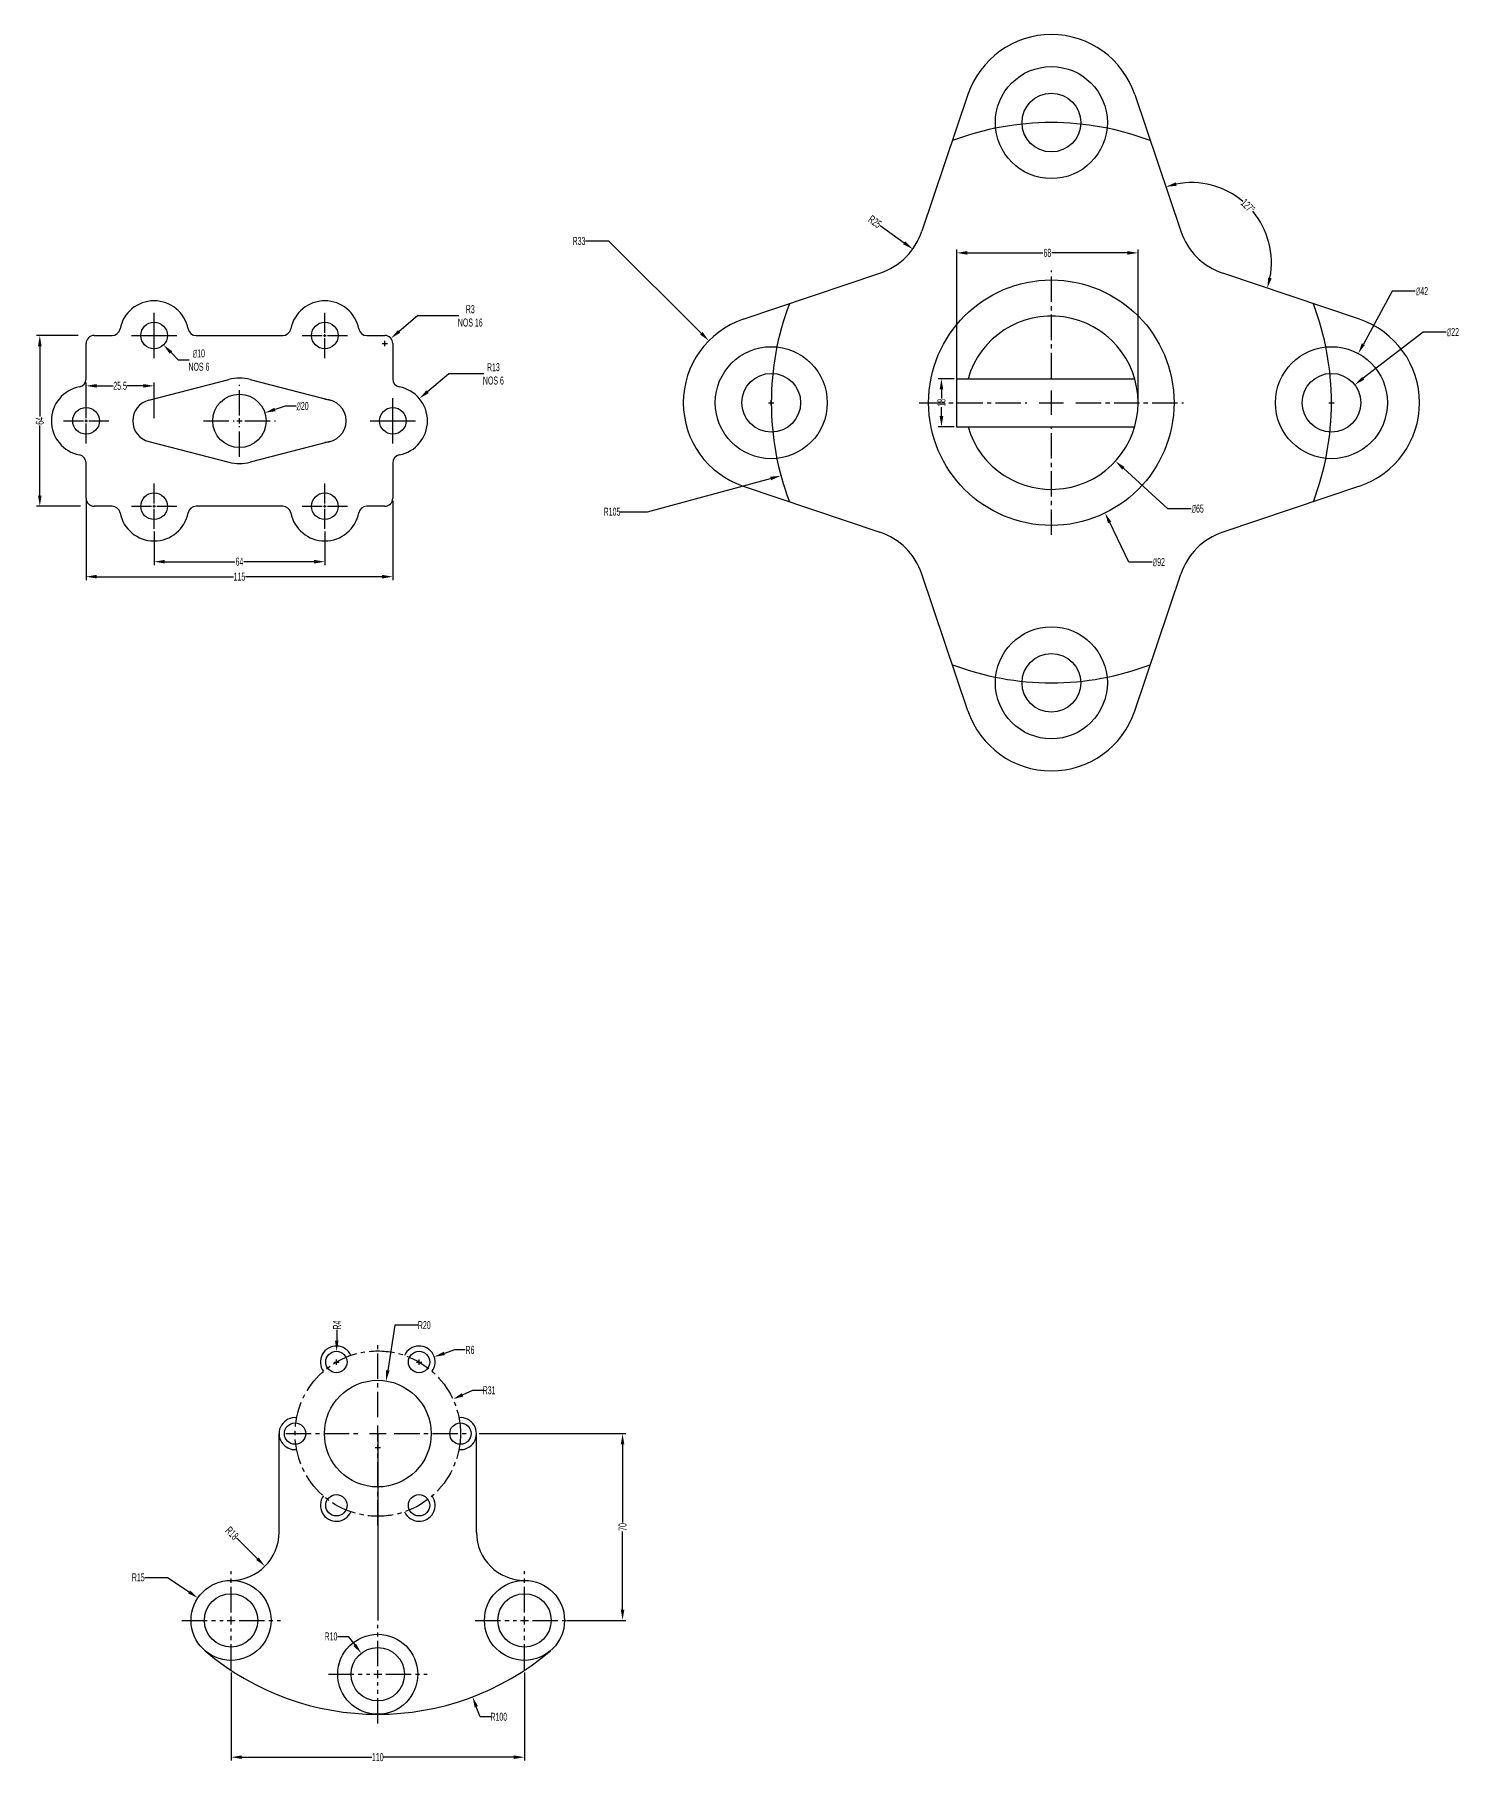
# Model space of a CAD drawing. Header units: millimetres. Extents: x 1568 to 31342, y 459 to 4403.
# Drawn here: x 5634 to 6170, y 1246 to 1893 of the extents above; entities that cross this region are included whole.
import ezdxf

# ---------------------------------------------------------------- set-up
doc = ezdxf.new("R2010")
doc.units = ezdxf.units.MM
doc.header["$LTSCALE"] = 0.5
doc.linetypes.add('CENTER2', pattern=[28.575, 19.05, -3.175, 3.175, -3.175])
doc.layers.add('centre line', color=3, linetype='CENTER2')
doc.layers.add('drawing', color=7, linetype='Continuous')
doc.styles.get("Standard").update_dxf_attribs({"font": 'arial.ttf', "width": 0.5})
doc.dimstyles.new('DARSHU2', dxfattribs={"dimtxt": 3, "dimasz": 4, "dimexe": 1.25, "dimexo": 1, "dimtad": 0, "dimtoh": 1, "dimdec": 1, "dimdsep": 46, "dimtxsty": 'Standard', "dimcen": 1, "dimclrd": 6, "dimclre": 6, "dimclrt": 6, "dimadec": 0, "dimazin": 0, "dimtfac": 1, "dimtdec": 1, "dimtofl": 0, "dimtmove": 0, "dimatfit": 3, "dimfxl": 1, "dimtfillclr": 256, "dimlwd": 25, "dimlwe": 25, "dimarcsym": 0})

# ---------------------------------------------------------------- blocks, each defined once
blk = doc.blocks.new('*U94')
at = {"layer": 'centre line', "color": 0, "linetype": 'CENTER2', "transparency": 16777216}
for p, q in [((0, 1), (0, 8.5)), ((-8.5, 0), (-1, 0)), ((1, 0), (8.5, 0)), ((0, -8.5), (0, -1))]:
    blk.add_line(p, q, dxfattribs=at)
at = {"layer": 'centre line', "color": 0, "linetype": 'Continuous', "transparency": 16777216}
for p, q in [((-0.5, 0), (0.5, 0)), ((0, -0.5), (0, 0.5))]:
    blk.add_line(p, q, dxfattribs=at)
blk = doc.blocks.new('*U95')
at = {"layer": 'centre line', "color": 0, "linetype": 'CENTER2', "transparency": 16777216}
for p, q in [((0, 1), (0, 8.5)), ((-8.5, 0), (-1, 0)), ((1, 0), (8.5, 0)), ((0, -8.5), (0, -1))]:
    blk.add_line(p, q, dxfattribs=at)
at = {"layer": 'centre line', "color": 0, "linetype": 'Continuous', "transparency": 16777216}
for p, q in [((-0.5, 0), (0.5, 0)), ((0, -0.5), (0, 0.5))]:
    blk.add_line(p, q, dxfattribs=at)
blk = doc.blocks.new('*U96')
at = {"layer": 'centre line', "color": 0, "linetype": 'CENTER2', "transparency": 16777216}
for p, q in [((0, 1), (0, 8.5)), ((-8.5, 0), (-1, 0)), ((1, 0), (8.5, 0)), ((0, -8.5), (0, -1))]:
    blk.add_line(p, q, dxfattribs=at)
at = {"layer": 'centre line', "color": 0, "linetype": 'Continuous', "transparency": 16777216}
for p, q in [((-0.5, 0), (0.5, 0)), ((0, -0.5), (0, 0.5))]:
    blk.add_line(p, q, dxfattribs=at)
blk = doc.blocks.new('*U97')
at = {"layer": 'centre line', "color": 0, "linetype": 'CENTER2', "transparency": 16777216}
for p, q in [((0, 2), (0, 13.5)), ((-13.5, 0), (-2, 0)), ((2, 0), (13.5, 0)), ((0, -13.5), (0, -2))]:
    blk.add_line(p, q, dxfattribs=at)
at = {"layer": 'centre line', "color": 0, "linetype": 'Continuous', "transparency": 16777216}
for p, q in [((-1, 0), (1, 0)), ((0, -1), (0, 1))]:
    blk.add_line(p, q, dxfattribs=at)
blk = doc.blocks.new('*U98')
at = {"layer": 'centre line', "color": 0, "linetype": 'CENTER2', "transparency": 16777216}
for p, q in [((0, 1), (0, 8.5)), ((-8.5, 0), (-1, 0)), ((1, 0), (8.5, 0)), ((0, -8.5), (0, -1))]:
    blk.add_line(p, q, dxfattribs=at)
at = {"layer": 'centre line', "color": 0, "linetype": 'Continuous', "transparency": 16777216}
for p, q in [((-0.5, 0), (0.5, 0)), ((0, -0.5), (0, 0.5))]:
    blk.add_line(p, q, dxfattribs=at)
blk = doc.blocks.new('*U99')
at = {"layer": 'centre line', "color": 0, "linetype": 'CENTER2', "transparency": 16777216}
for p, q in [((0, 1), (0, 8.5)), ((-8.5, 0), (-1, 0)), ((1, 0), (8.5, 0)), ((0, -8.5), (0, -1))]:
    blk.add_line(p, q, dxfattribs=at)
at = {"layer": 'centre line', "color": 0, "linetype": 'Continuous', "transparency": 16777216}
for p, q in [((-0.5, 0), (0.5, 0)), ((0, -0.5), (0, 0.5))]:
    blk.add_line(p, q, dxfattribs=at)
blk = doc.blocks.new('*U100')
at = {"layer": 'centre line', "color": 0, "linetype": 'CENTER2', "transparency": 16777216}
for p, q in [((0, 1), (0, 8.5)), ((-8.5, 0), (-1, 0)), ((1, 0), (8.5, 0)), ((0, -8.5), (0, -1))]:
    blk.add_line(p, q, dxfattribs=at)
at = {"layer": 'centre line', "color": 0, "linetype": 'Continuous', "transparency": 16777216}
for p, q in [((-0.5, 0), (0.5, 0)), ((0, -0.5), (0, 0.5))]:
    blk.add_line(p, q, dxfattribs=at)
blk = doc.blocks.new('*D101')
at = {"layer": 'centre line', "color": 6, "linetype": 'Continuous', "lineweight": 25, "transparency": 16777216}
for p, q in [((5650.73, 1780.56), (5635.12, 1780.56)), ((5636.37, 1776.56), (5636.37, 1750.26)), ((5636.37, 1720.56), (5636.37, 1746.86)), ((5651.61, 1716.56), (5635.12, 1716.56))]:
    blk.add_line(p, q, dxfattribs=at)
at = {"layer": 'centre line', "color": 6, "transparency": 16777216}
for points in [[(5635.7, 1776.56), (5637.03, 1776.56), (5636.37, 1780.56)], [(5635.7, 1720.56), (5637.03, 1720.56), (5636.37, 1716.56)]]:
    blk.add_solid(points, dxfattribs=at)
at = {"layer": 'Defpoints', "color": 0, "transparency": 16777216}
for p in [(5651.73, 1780.56), (5636.37, 1716.56), (5652.61, 1716.56)]:
    blk.add_point(p, dxfattribs=at)
at = {"layer": 'centre line', "color": 6, "transparency": 16777216, "insert": (5636.37, 1748.56), "char_height": 3, "attachment_point": 5, "rotation": 90}
blk.add_mtext('64', dxfattribs=at)
blk = doc.blocks.new('*D102')
at = {"layer": 'centre line', "color": 6, "linetype": 'Continuous', "lineweight": 25, "transparency": 16777216}
for p, q in [((5653.71, 1718.56), (5653.71, 1688.91)), ((5768.71, 1718.56), (5768.71, 1688.91)), ((5657.71, 1690.16), (5708.99, 1690.16)), ((5764.71, 1690.16), (5713.42, 1690.16))]:
    blk.add_line(p, q, dxfattribs=at)
at = {"layer": 'centre line', "color": 6, "transparency": 16777216}
for points in [[(5657.71, 1690.83), (5657.71, 1689.49), (5653.71, 1690.16)], [(5764.71, 1690.83), (5764.71, 1689.49), (5768.71, 1690.16)]]:
    blk.add_solid(points, dxfattribs=at)
at = {"layer": 'Defpoints', "color": 0, "transparency": 16777216}
for p in [(5653.71, 1719.56), (5768.71, 1719.56), (5768.71, 1690.16)]:
    blk.add_point(p, dxfattribs=at)
at = {"layer": 'centre line', "color": 6, "transparency": 16777216, "insert": (5711.21, 1690.16), "char_height": 3, "attachment_point": 5}
blk.add_mtext('115', dxfattribs=at)
blk = doc.blocks.new('*D103')
at = {"layer": 'centre line', "color": 6, "linetype": 'Continuous', "lineweight": 25, "transparency": 16777216}
for p, q in [((5679.21, 1707.06), (5679.21, 1694.52)), ((5743.21, 1707.06), (5743.21, 1694.52)), ((5683.21, 1695.77), (5709.51, 1695.77)), ((5739.21, 1695.77), (5712.91, 1695.77))]:
    blk.add_line(p, q, dxfattribs=at)
at = {"layer": 'centre line', "color": 6, "transparency": 16777216}
for points in [[(5683.21, 1696.44), (5683.21, 1695.11), (5679.21, 1695.77)], [(5739.21, 1696.44), (5739.21, 1695.11), (5743.21, 1695.77)]]:
    blk.add_solid(points, dxfattribs=at)
at = {"layer": 'Defpoints', "color": 0, "transparency": 16777216}
for p in [(5679.21, 1708.06), (5743.21, 1708.06), (5743.21, 1695.77)]:
    blk.add_point(p, dxfattribs=at)
at = {"layer": 'centre line', "color": 6, "transparency": 16777216, "insert": (5711.21, 1695.77), "char_height": 3, "attachment_point": 5}
blk.add_mtext('64', dxfattribs=at)
blk = doc.blocks.new('*D104')
at = {"layer": 'centre line', "color": 6, "lineweight": 25, "transparency": 16777216}
for p, q in [((5711.21, 1747.56), (5711.21, 1749.56)), ((5710.21, 1748.56), (5712.21, 1748.56))]:
    blk.add_line(p, q, dxfattribs=at)
at = {"layer": 'centre line', "color": 6, "linetype": 'Continuous', "lineweight": 25, "transparency": 16777216}
for p, q in [((5728.35, 1754.05), (5724.54, 1752.83)), ((5732.35, 1754.05), (5728.35, 1754.05))]:
    blk.add_line(p, q, dxfattribs=at)
at = {"layer": 'centre line', "color": 6, "transparency": 16777216}
blk.add_solid([(5724.34, 1753.46), (5724.74, 1752.19), (5720.73, 1751.61)], dxfattribs=at)
at = {"layer": 'Defpoints', "color": 0, "transparency": 16777216}
for p in [(5720.73, 1751.61), (5701.68, 1745.52)]:
    blk.add_point(p, dxfattribs=at)
at = {"layer": 'centre line', "color": 6, "transparency": 16777216, "insert": (5734.86, 1754.05), "char_height": 3, "attachment_point": 5}
blk.add_mtext('∅20', dxfattribs=at)
blk = doc.blocks.new('*D105')
at = {"layer": 'centre line', "color": 6, "linetype": 'Continuous', "lineweight": 25, "transparency": 16777216}
for p, q in [((5789.7, 1766.17), (5781.73, 1759.49)), ((5802.77, 1766.17), (5789.7, 1766.17))]:
    blk.add_line(p, q, dxfattribs=at)
at = {"layer": 'centre line', "color": 6, "lineweight": 25, "transparency": 16777216}
for p, q in [((5768.71, 1747.56), (5768.71, 1749.56)), ((5767.71, 1748.56), (5769.71, 1748.56))]:
    blk.add_line(p, q, dxfattribs=at)
at = {"layer": 'centre line', "color": 6, "transparency": 16777216}
blk.add_solid([(5781.3, 1760), (5782.16, 1758.98), (5778.67, 1756.92)], dxfattribs=at)
at = {"layer": 'Defpoints', "color": 0, "transparency": 16777216}
for p in [(5778.67, 1756.92), (5768.71, 1748.56)]:
    blk.add_point(p, dxfattribs=at)
at = {"layer": 'centre line', "color": 6, "transparency": 16777216, "insert": (5806.41, 1766.17), "char_height": 3, "attachment_point": 5}
blk.add_mtext('R13\\PNOS 6', dxfattribs=at)
blk = doc.blocks.new('*D106')
at = {"layer": 'centre line', "color": 6, "linetype": 'Continuous', "lineweight": 25, "transparency": 16777216}
for p, q in [((5777.92, 1787.9), (5771.05, 1782.09)), ((5793.51, 1787.9), (5777.92, 1787.9))]:
    blk.add_line(p, q, dxfattribs=at)
at = {"layer": 'centre line', "color": 6, "lineweight": 25, "transparency": 16777216}
for p, q in [((5764.71, 1777.56), (5766.71, 1777.56)), ((5765.71, 1776.56), (5765.71, 1778.56))]:
    blk.add_line(p, q, dxfattribs=at)
at = {"layer": 'centre line', "color": 6, "transparency": 16777216}
blk.add_solid([(5770.62, 1782.6), (5771.48, 1781.58), (5768, 1779.5)], dxfattribs=at)
at = {"layer": 'Defpoints', "color": 0, "transparency": 16777216}
for p in [(5765.71, 1777.56), (5768, 1779.5)]:
    blk.add_point(p, dxfattribs=at)
at = {"layer": 'centre line', "color": 6, "transparency": 16777216, "insert": (5797.74, 1787.9), "char_height": 3, "attachment_point": 5}
blk.add_mtext('R3\\PNOS 16', dxfattribs=at)
blk = doc.blocks.new('*D107')
at = {"layer": 'centre line', "color": 6, "lineweight": 25, "transparency": 16777216}
for p, q in [((5679.21, 1779.56), (5679.21, 1781.56)), ((5678.21, 1780.56), (5680.21, 1780.56))]:
    blk.add_line(p, q, dxfattribs=at)
at = {"layer": 'centre line', "color": 6, "linetype": 'Continuous', "lineweight": 25, "transparency": 16777216}
for p, q in [((5688.37, 1771.34), (5685.55, 1774.18)), ((5692.37, 1771.34), (5688.37, 1771.34))]:
    blk.add_line(p, q, dxfattribs=at)
at = {"layer": 'centre line', "color": 6, "transparency": 16777216}
blk.add_solid([(5686.02, 1774.65), (5685.08, 1773.71), (5682.73, 1777.02)], dxfattribs=at)
at = {"layer": 'Defpoints', "color": 0, "transparency": 16777216}
for p in [(5675.68, 1784.11), (5682.73, 1777.02)]:
    blk.add_point(p, dxfattribs=at)
at = {"layer": 'centre line', "color": 6, "transparency": 16777216, "insert": (5696.01, 1771.34), "char_height": 3, "attachment_point": 5}
blk.add_mtext('∅10\\PNOS 6', dxfattribs=at)
blk = doc.blocks.new('*D108')
at = {"layer": 'centre line', "color": 6, "linetype": 'Continuous', "lineweight": 25, "transparency": 16777216}
for p, q in [((5653.71, 1749.56), (5653.71, 1762.95)), ((5679.21, 1749.56), (5679.21, 1762.95)), ((5657.71, 1761.7), (5663.87, 1761.7)), ((5675.21, 1761.7), (5669.05, 1761.7))]:
    blk.add_line(p, q, dxfattribs=at)
at = {"layer": 'centre line', "color": 6, "transparency": 16777216}
for points in [[(5657.71, 1762.36), (5657.71, 1761.03), (5653.71, 1761.7)], [(5675.21, 1762.36), (5675.21, 1761.03), (5679.21, 1761.7)]]:
    blk.add_solid(points, dxfattribs=at)
at = {"layer": 'Defpoints', "color": 0, "transparency": 16777216}
for p in [(5679.21, 1761.7), (5653.71, 1748.56), (5679.21, 1748.56)]:
    blk.add_point(p, dxfattribs=at)
at = {"layer": 'centre line', "color": 6, "transparency": 16777216, "insert": (5666.46, 1761.7), "char_height": 3, "attachment_point": 5}
blk.add_mtext('25.5', dxfattribs=at)
blk = doc.blocks.new('*U109')
at = {"layer": 'centre line', "color": 0, "linetype": 'CENTER2', "transparency": 16777216}
for p, q in [((0, 9.2), (0, 49.5)), ((-49.5, 0), (-9.2, 0)), ((9.2, 0), (49.5, 0)), ((0, -49.5), (0, -9.2))]:
    blk.add_line(p, q, dxfattribs=at)
at = {"layer": 'centre line', "color": 0, "linetype": 'Continuous', "transparency": 16777216}
for p, q in [((-4.6, 0), (4.6, 0)), ((0, -4.6), (0, 4.6))]:
    blk.add_line(p, q, dxfattribs=at)
blk = doc.blocks.new('*D110')
at = {"layer": 'centre line', "color": 6, "linetype": 'Continuous', "lineweight": 25, "transparency": 16777216}
for p, q in [((5980.08, 1756.37), (5980.08, 1812.78)), ((5984.08, 1811.53), (6012.37, 1811.53)), ((6044.08, 1811.53), (6015.78, 1811.53)), ((6048.08, 1756.37), (6048.08, 1812.78))]:
    blk.add_line(p, q, dxfattribs=at)
at = {"layer": 'centre line', "color": 6, "transparency": 16777216}
for points in [[(5984.08, 1812.2), (5984.08, 1810.86), (5980.08, 1811.53)], [(6044.08, 1812.2), (6044.08, 1810.86), (6048.08, 1811.53)]]:
    blk.add_solid(points, dxfattribs=at)
at = {"layer": 'Defpoints', "color": 0, "transparency": 16777216}
for p in [(6048.08, 1811.53), (5980.08, 1755.37), (6048.08, 1755.37)]:
    blk.add_point(p, dxfattribs=at)
at = {"layer": 'centre line', "color": 6, "transparency": 16777216, "insert": (6014.08, 1811.53), "char_height": 3, "attachment_point": 5}
blk.add_mtext('68', dxfattribs=at)
blk = doc.blocks.new('*D111')
at = {"layer": 'centre line', "color": 6, "linetype": 'Continuous', "lineweight": 25, "transparency": 16777216}
for p, q in [((5979.08, 1764.37), (5973.13, 1764.37)), ((5974.38, 1760.37), (5974.38, 1757)), ((5974.38, 1750.37), (5974.38, 1753.74)), ((5979.08, 1746.37), (5973.13, 1746.37))]:
    blk.add_line(p, q, dxfattribs=at)
at = {"layer": 'centre line', "color": 6, "transparency": 16777216}
for points in [[(5973.71, 1760.37), (5975.05, 1760.37), (5974.38, 1764.37)], [(5973.71, 1750.37), (5975.05, 1750.37), (5974.38, 1746.37)]]:
    blk.add_solid(points, dxfattribs=at)
at = {"layer": 'Defpoints', "color": 0, "transparency": 16777216}
for p in [(5980.08, 1764.37), (5974.38, 1746.37), (5980.08, 1746.37)]:
    blk.add_point(p, dxfattribs=at)
at = {"layer": 'centre line', "color": 6, "transparency": 16777216, "insert": (5974.38, 1755.37), "char_height": 3, "attachment_point": 5, "rotation": 90}
blk.add_mtext('18', dxfattribs=at)
blk = doc.blocks.new('*D112')
at = {"layer": 'centre line', "color": 6, "linetype": 'Continuous', "lineweight": 25, "transparency": 16777216}
for p, q in [((6143.32, 1797.12), (6132.53, 1777.33)), ((6152.01, 1797.12), (6143.32, 1797.12))]:
    blk.add_line(p, q, dxfattribs=at)
at = {"layer": 'centre line', "color": 6, "lineweight": 25, "transparency": 16777216}
for p, q in [((6119.58, 1755.37), (6121.58, 1755.37)), ((6120.58, 1754.37), (6120.58, 1756.37))]:
    blk.add_line(p, q, dxfattribs=at)
at = {"layer": 'centre line', "color": 6, "transparency": 16777216}
blk.add_solid([(6131.95, 1777.65), (6133.12, 1777.01), (6130.62, 1773.81)], dxfattribs=at)
at = {"layer": 'Defpoints', "color": 0, "transparency": 16777216}
for p in [(6130.62, 1773.81), (6110.53, 1736.93)]:
    blk.add_point(p, dxfattribs=at)
at = {"layer": 'centre line', "color": 6, "transparency": 16777216, "insert": (6154.52, 1797.12), "char_height": 3, "attachment_point": 5}
blk.add_mtext('∅42', dxfattribs=at)
blk = doc.blocks.new('*D113')
at = {"layer": 'centre line', "color": 6, "linetype": 'Continuous', "lineweight": 25, "transparency": 16777216}
for p, q in [((6154.91, 1781.78), (6132.47, 1764.52)), ((6163.61, 1781.78), (6154.91, 1781.78))]:
    blk.add_line(p, q, dxfattribs=at)
at = {"layer": 'centre line', "color": 6, "lineweight": 25, "transparency": 16777216}
for p, q in [((6119.58, 1755.37), (6121.58, 1755.37)), ((6120.58, 1754.37), (6120.58, 1756.37))]:
    blk.add_line(p, q, dxfattribs=at)
at = {"layer": 'centre line', "color": 6, "transparency": 16777216}
blk.add_solid([(6132.06, 1765.04), (6132.87, 1763.99), (6129.3, 1762.08)], dxfattribs=at)
at = {"layer": 'Defpoints', "color": 0, "transparency": 16777216}
for p in [(6129.3, 1762.08), (6111.86, 1748.67)]:
    blk.add_point(p, dxfattribs=at)
at = {"layer": 'centre line', "color": 6, "transparency": 16777216, "insert": (6166.12, 1781.78), "char_height": 3, "attachment_point": 5}
blk.add_mtext('∅22', dxfattribs=at)
blk = doc.blocks.new('*D114')
at = {"layer": 'centre line', "color": 6, "lineweight": 25, "transparency": 16777216}
for p, q in [((6014.58, 1755.37), (6016.58, 1755.37)), ((6015.58, 1754.37), (6015.58, 1756.37))]:
    blk.add_line(p, q, dxfattribs=at)
at = {"layer": 'centre line', "color": 6, "linetype": 'Continuous', "lineweight": 25, "transparency": 16777216}
for p, q in [((6059.22, 1715.59), (6042.56, 1730.79)), ((6067.94, 1715.59), (6059.22, 1715.59))]:
    blk.add_line(p, q, dxfattribs=at)
at = {"layer": 'centre line', "color": 6, "transparency": 16777216}
blk.add_solid([(6043, 1731.28), (6042.11, 1730.29), (6039.6, 1733.48)], dxfattribs=at)
at = {"layer": 'Defpoints', "color": 0, "transparency": 16777216}
for p in [(5991.56, 1777.26), (6039.6, 1733.48)]:
    blk.add_point(p, dxfattribs=at)
at = {"layer": 'centre line', "color": 6, "transparency": 16777216, "insert": (6070.46, 1715.59), "char_height": 3, "attachment_point": 5}
blk.add_mtext('∅65', dxfattribs=at)
blk = doc.blocks.new('*D115')
at = {"layer": 'centre line', "color": 6, "lineweight": 25, "transparency": 16777216}
for p, q in [((6014.58, 1755.37), (6016.58, 1755.37)), ((6015.58, 1754.37), (6015.58, 1756.37))]:
    blk.add_line(p, q, dxfattribs=at)
at = {"layer": 'centre line', "color": 6, "linetype": 'Continuous', "lineweight": 25, "transparency": 16777216}
for p, q in [((6044.68, 1695.55), (6037.45, 1710.41)), ((6053.38, 1695.55), (6044.68, 1695.55))]:
    blk.add_line(p, q, dxfattribs=at)
at = {"layer": 'centre line', "color": 6, "transparency": 16777216}
blk.add_solid([(6038.05, 1710.7), (6036.85, 1710.12), (6035.7, 1714.01)], dxfattribs=at)
at = {"layer": 'Defpoints', "color": 0, "transparency": 16777216}
for p in [(5995.45, 1796.74), (6035.7, 1714.01)]:
    blk.add_point(p, dxfattribs=at)
at = {"layer": 'centre line', "color": 6, "transparency": 16777216, "insert": (6055.89, 1695.55), "char_height": 3, "attachment_point": 5}
blk.add_mtext('∅92', dxfattribs=at)
blk = doc.blocks.new('*D116')
at = {"layer": 'centre line', "color": 6, "linetype": 'Continuous', "lineweight": 25, "transparency": 16777216}
for p, q in [((5840.94, 1815.99), (5849.53, 1815.99)), ((5849.53, 1815.99), (5884.32, 1781.44))]:
    blk.add_line(p, q, dxfattribs=at)
at = {"layer": 'centre line', "color": 6, "lineweight": 25, "transparency": 16777216}
for p, q in [((5909.58, 1755.37), (5911.58, 1755.37)), ((5910.58, 1754.37), (5910.58, 1756.37))]:
    blk.add_line(p, q, dxfattribs=at)
at = {"layer": 'centre line', "color": 6, "transparency": 16777216}
blk.add_solid([(5884.79, 1781.92), (5883.85, 1780.97), (5887.16, 1778.62)], dxfattribs=at)
at = {"layer": 'Defpoints', "color": 0, "transparency": 16777216}
for p in [(5887.16, 1778.62), (5910.58, 1755.37)]:
    blk.add_point(p, dxfattribs=at)
at = {"layer": 'centre line', "color": 6, "transparency": 16777216, "insert": (5838.52, 1815.99), "char_height": 3, "attachment_point": 5}
blk.add_mtext('R33', dxfattribs=at)
blk = doc.blocks.new('*D117')
at = {"layer": 'centre line', "color": 6, "lineweight": 25, "transparency": 16777216}
for p, q in [((6014.58, 1755.37), (6016.58, 1755.37)), ((6015.58, 1754.37), (6015.58, 1756.37))]:
    blk.add_line(p, q, dxfattribs=at)
at = {"layer": 'centre line', "color": 6, "linetype": 'Continuous', "lineweight": 25, "transparency": 16777216}
for p, q in [((5864.19, 1714.5), (5910.35, 1726.96)), ((5853.87, 1714.5), (5864.19, 1714.5))]:
    blk.add_line(p, q, dxfattribs=at)
at = {"layer": 'centre line', "color": 6, "transparency": 16777216}
blk.add_solid([(5910.17, 1727.6), (5910.52, 1726.32), (5914.21, 1728)], dxfattribs=at)
at = {"layer": 'Defpoints', "color": 0, "transparency": 16777216}
for p in [(6015.58, 1755.37), (5914.21, 1728)]:
    blk.add_point(p, dxfattribs=at)
at = {"layer": 'centre line', "color": 6, "transparency": 16777216, "insert": (5850.87, 1714.5), "char_height": 3, "attachment_point": 5}
blk.add_mtext('R105', dxfattribs=at)
blk = doc.blocks.new('*D118')
at = {"layer": 'centre line', "color": 6, "linetype": 'Continuous', "lineweight": 25, "transparency": 16777216}
blk.add_line((5951.37, 1821.81), (5960.37, 1815.31), dxfattribs=at)
at = {"layer": 'centre line', "color": 6, "transparency": 16777216}
blk.add_solid([(5960.76, 1815.85), (5959.98, 1814.77), (5963.61, 1812.97)], dxfattribs=at)
at = {"layer": 'Defpoints', "color": 0, "transparency": 16777216}
for p in [(5943.34, 1827.61), (5963.61, 1812.97)]:
    blk.add_point(p, dxfattribs=at)
at = {"layer": 'centre line', "color": 6, "transparency": 16777216, "insert": (5949.41, 1823.23), "char_height": 3, "attachment_point": 5, "rotation": 324.15537}
blk.add_mtext('R25', dxfattribs=at)
blk = doc.blocks.new('*D119')
at = {"layer": 'centre line', "color": 6, "linetype": 'Continuous', "lineweight": 25, "transparency": 16777216}
for start, end in [(49.9874, 100.96669), (349.03331, 40.0126)]:
    blk.add_arc((6068.08, 1807.87), 30, start, end, dxfattribs=at)
at = {"layer": 'centre line', "color": 6, "transparency": 16777216}
for points in [[(6062.54, 1836.68), (6062.2, 1837.97), (6058.5, 1836.31)], [(6098.18, 1801.99), (6096.89, 1802.33), (6096.51, 1798.3)]]:
    blk.add_solid(points, dxfattribs=at)
at = {"layer": 'Defpoints', "color": 0, "transparency": 16777216}
for p in [(6046.85, 1870.9), (6064.12, 1819.63), (6095.53, 1819.98), (6079.83, 1803.91), (6131.11, 1786.65)]:
    blk.add_point(p, dxfattribs=at)
at = {"layer": 'centre line', "color": 6, "transparency": 16777216, "insert": (6089.29, 1829.09), "char_height": 3, "attachment_point": 5, "rotation": 315}
blk.add_mtext('127°', dxfattribs=at)
blk = doc.blocks.new('*U202')
at = {"layer": 'drawing', "color": 0, "linetype": 'CENTER2', "transparency": 16777216}
for p, q in [((0, 6.2), (0, 34.5)), ((-34.5, 0), (-6.2, 0)), ((6.2, 0), (34.5, 0)), ((0, -34.5), (0, -6.2))]:
    blk.add_line(p, q, dxfattribs=at)
at = {"layer": 'drawing', "color": 0, "linetype": 'Continuous', "transparency": 16777216}
for p, q in [((-3.1, 0), (3.1, 0)), ((0, -3.1), (0, 3.1))]:
    blk.add_line(p, q, dxfattribs=at)
blk = doc.blocks.new('*U203')
at = {"layer": 'centre line', "color": 0, "linetype": 'CENTER2', "transparency": 16777216}
for p, q in [((0, 3), (0, 18.5)), ((-18.5, 0), (-3, 0)), ((3, 0), (18.5, 0)), ((0, -18.5), (0, -3))]:
    blk.add_line(p, q, dxfattribs=at)
at = {"layer": 'centre line', "color": 0, "linetype": 'Continuous', "transparency": 16777216}
for p, q in [((-1.5, 0), (1.5, 0)), ((0, -1.5), (0, 1.5))]:
    blk.add_line(p, q, dxfattribs=at)
blk = doc.blocks.new('*U204')
at = {"layer": 'centre line', "color": 0, "linetype": 'CENTER2', "transparency": 16777216}
for p, q in [((0, 3), (0, 18.5)), ((-18.5, 0), (-3, 0)), ((3, 0), (18.5, 0)), ((0, -18.5), (0, -3))]:
    blk.add_line(p, q, dxfattribs=at)
at = {"layer": 'centre line', "color": 0, "linetype": 'Continuous', "transparency": 16777216}
for p, q in [((-1.5, 0), (1.5, 0)), ((0, -1.5), (0, 1.5))]:
    blk.add_line(p, q, dxfattribs=at)
blk = doc.blocks.new('*U205')
at = {"layer": 'centre line', "color": 0, "linetype": 'CENTER2', "transparency": 16777216}
for p, q in [((0, 3), (0, 18.5)), ((-18.5, 0), (-3, 0)), ((3, 0), (18.5, 0)), ((0, -18.5), (0, -3))]:
    blk.add_line(p, q, dxfattribs=at)
at = {"layer": 'centre line', "color": 0, "linetype": 'Continuous', "transparency": 16777216}
for p, q in [((-1.5, 0), (1.5, 0)), ((0, -1.5), (0, 1.5))]:
    blk.add_line(p, q, dxfattribs=at)
blk = doc.blocks.new('*D206')
at = {"layer": 'centre line', "color": 6, "linetype": 'Continuous', "lineweight": 25, "transparency": 16777216}
for p, q in [((5801.06, 1368.94), (5856.08, 1368.94)), ((5854.83, 1364.94), (5854.83, 1335.63)), ((5854.83, 1302.94), (5854.83, 1332.25)), ((5834.06, 1298.94), (5856.08, 1298.94))]:
    blk.add_line(p, q, dxfattribs=at)
at = {"layer": 'centre line', "color": 6, "transparency": 16777216}
for points in [[(5854.16, 1364.94), (5855.5, 1364.94), (5854.83, 1368.94)], [(5854.16, 1302.94), (5855.5, 1302.94), (5854.83, 1298.94)]]:
    blk.add_solid(points, dxfattribs=at)
at = {"layer": 'Defpoints', "color": 0, "transparency": 16777216}
for p in [(5800.06, 1368.94), (5833.06, 1298.94), (5854.83, 1298.94)]:
    blk.add_point(p, dxfattribs=at)
at = {"layer": 'centre line', "color": 6, "transparency": 16777216, "insert": (5854.83, 1333.94), "char_height": 3, "attachment_point": 5, "rotation": 90}
blk.add_mtext('70', dxfattribs=at)
blk = doc.blocks.new('*D207')
at = {"layer": 'centre line', "color": 6, "linetype": 'Continuous', "lineweight": 25, "transparency": 16777216}
for p, q in [((5708.06, 1279.44), (5708.06, 1246.4)), ((5818.06, 1279.44), (5818.06, 1246.4)), ((5712.06, 1247.65), (5760.85, 1247.65)), ((5814.06, 1247.65), (5765.27, 1247.65))]:
    blk.add_line(p, q, dxfattribs=at)
at = {"layer": 'centre line', "color": 6, "transparency": 16777216}
for points in [[(5712.06, 1248.31), (5712.06, 1246.98), (5708.06, 1247.65)], [(5814.06, 1248.31), (5814.06, 1246.98), (5818.06, 1247.65)]]:
    blk.add_solid(points, dxfattribs=at)
at = {"layer": 'Defpoints', "color": 0, "transparency": 16777216}
for p in [(5708.06, 1280.44), (5818.06, 1280.44), (5818.06, 1247.65)]:
    blk.add_point(p, dxfattribs=at)
at = {"layer": 'centre line', "color": 6, "transparency": 16777216, "insert": (5763.06, 1247.65), "char_height": 3, "attachment_point": 5}
blk.add_mtext('110', dxfattribs=at)
blk = doc.blocks.new('*D208')
at = {"layer": 'centre line', "color": 6, "linetype": 'Continuous', "lineweight": 25, "transparency": 16777216}
for p, q in [((5791.81, 1400.31), (5788.02, 1399.02)), ((5795.81, 1400.31), (5791.81, 1400.31))]:
    blk.add_line(p, q, dxfattribs=at)
at = {"layer": 'centre line', "color": 6, "lineweight": 25, "transparency": 16777216}
for p, q in [((5777.56, 1395.78), (5779.56, 1395.78)), ((5778.56, 1394.78), (5778.56, 1396.78))]:
    blk.add_line(p, q, dxfattribs=at)
at = {"layer": 'centre line', "color": 6, "transparency": 16777216}
blk.add_solid([(5787.81, 1399.65), (5788.24, 1398.39), (5784.24, 1397.72)], dxfattribs=at)
at = {"layer": 'Defpoints', "color": 0, "transparency": 16777216}
for p in [(5778.56, 1395.78), (5784.24, 1397.72)]:
    blk.add_point(p, dxfattribs=at)
at = {"layer": 'centre line', "color": 6, "transparency": 16777216, "insert": (5797.64, 1400.31), "char_height": 3, "attachment_point": 5}
blk.add_mtext('R6', dxfattribs=at)
blk = doc.blocks.new('*D209')
at = {"layer": 'centre line', "color": 6, "linetype": 'Continuous', "lineweight": 25, "transparency": 16777216}
blk.add_line((5747.77, 1407.78), (5747.7, 1403.78), dxfattribs=at)
at = {"layer": 'centre line', "color": 6, "lineweight": 25, "transparency": 16777216}
for p, q in [((5746.56, 1395.78), (5748.56, 1395.78)), ((5747.56, 1394.78), (5747.56, 1396.78))]:
    blk.add_line(p, q, dxfattribs=at)
at = {"layer": 'centre line', "color": 6, "transparency": 16777216}
blk.add_solid([(5747.03, 1403.79), (5748.36, 1403.77), (5747.63, 1399.78)], dxfattribs=at)
at = {"layer": 'Defpoints', "color": 0, "transparency": 16777216}
for p in [(5747.63, 1399.78), (5747.56, 1395.78)]:
    blk.add_point(p, dxfattribs=at)
at = {"layer": 'centre line', "color": 6, "transparency": 16777216, "insert": (5747.8, 1409.61), "char_height": 3, "attachment_point": 5, "rotation": 89.02033}
blk.add_mtext('R4', dxfattribs=at)
blk = doc.blocks.new('*D210')
at = {"layer": 'centre line', "color": 6, "linetype": 'Continuous', "lineweight": 25, "transparency": 16777216}
for p, q in [((5798.53, 1385.16), (5794.89, 1383.49)), ((5802.53, 1385.16), (5798.53, 1385.16))]:
    blk.add_line(p, q, dxfattribs=at)
at = {"layer": 'centre line', "color": 6, "lineweight": 25, "transparency": 16777216}
for p, q in [((5762.06, 1368.94), (5764.06, 1368.94)), ((5763.06, 1367.94), (5763.06, 1369.94))]:
    blk.add_line(p, q, dxfattribs=at)
at = {"layer": 'centre line', "color": 6, "transparency": 16777216}
blk.add_solid([(5794.61, 1384.1), (5795.17, 1382.89), (5791.25, 1381.83)], dxfattribs=at)
at = {"layer": 'Defpoints', "color": 0, "transparency": 16777216}
for p in [(5791.25, 1381.83), (5763.06, 1368.94)]:
    blk.add_point(p, dxfattribs=at)
at = {"layer": 'centre line', "color": 6, "transparency": 16777216, "insert": (5804.8, 1385.16), "char_height": 3, "attachment_point": 5}
blk.add_mtext('R31', dxfattribs=at)
blk = doc.blocks.new('*D211')
at = {"layer": 'centre line', "color": 6, "linetype": 'Continuous', "lineweight": 25, "transparency": 16777216}
for p, q in [((5769.51, 1409.59), (5766.82, 1392.64)), ((5778.1, 1409.59), (5769.51, 1409.59))]:
    blk.add_line(p, q, dxfattribs=at)
at = {"layer": 'centre line', "color": 6, "lineweight": 25, "transparency": 16777216}
for p, q in [((5762.06, 1368.94), (5764.06, 1368.94)), ((5763.06, 1367.94), (5763.06, 1369.94))]:
    blk.add_line(p, q, dxfattribs=at)
at = {"layer": 'centre line', "color": 6, "transparency": 16777216}
blk.add_solid([(5766.16, 1392.74), (5767.48, 1392.53), (5766.19, 1388.69)], dxfattribs=at)
at = {"layer": 'Defpoints', "color": 0, "transparency": 16777216}
for p in [(5766.19, 1388.69), (5763.06, 1368.94)]:
    blk.add_point(p, dxfattribs=at)
at = {"layer": 'centre line', "color": 6, "transparency": 16777216, "insert": (5780.51, 1409.59), "char_height": 3, "attachment_point": 5}
blk.add_mtext('R20', dxfattribs=at)
blk = doc.blocks.new('*D212')
at = {"layer": 'centre line', "color": 6, "linetype": 'Continuous', "lineweight": 25, "transparency": 16777216}
blk.add_line((5710.12, 1329.88), (5717.96, 1322.04), dxfattribs=at)
at = {"layer": 'centre line', "color": 6, "transparency": 16777216}
blk.add_solid([(5718.43, 1322.51), (5717.49, 1321.56), (5720.79, 1319.21)], dxfattribs=at)
at = {"layer": 'Defpoints', "color": 0, "transparency": 16777216}
for p in [(5708.06, 1331.94), (5720.79, 1319.21)]:
    blk.add_point(p, dxfattribs=at)
at = {"layer": 'centre line', "color": 6, "transparency": 16777216, "insert": (5708.41, 1331.59), "char_height": 3, "attachment_point": 5, "rotation": 315}
blk.add_mtext('R18', dxfattribs=at)
blk = doc.blocks.new('*D213')
at = {"layer": 'centre line', "color": 6, "linetype": 'Continuous', "lineweight": 25, "transparency": 16777216}
for p, q in [((5675.69, 1315.04), (5684.28, 1315.04)), ((5684.28, 1315.04), (5692.33, 1309.59))]:
    blk.add_line(p, q, dxfattribs=at)
at = {"layer": 'centre line', "color": 6, "lineweight": 25, "transparency": 16777216}
for p, q in [((5707.06, 1298.94), (5709.06, 1298.94)), ((5708.06, 1297.94), (5708.06, 1299.94))]:
    blk.add_line(p, q, dxfattribs=at)
at = {"layer": 'centre line', "color": 6, "transparency": 16777216}
blk.add_solid([(5692.7, 1310.14), (5691.95, 1309.04), (5695.64, 1307.35)], dxfattribs=at)
at = {"layer": 'Defpoints', "color": 0, "transparency": 16777216}
for p in [(5695.64, 1307.35), (5708.06, 1298.94)]:
    blk.add_point(p, dxfattribs=at)
at = {"layer": 'centre line', "color": 6, "transparency": 16777216, "insert": (5673.26, 1315.04), "char_height": 3, "attachment_point": 5}
blk.add_mtext('R15', dxfattribs=at)
blk = doc.blocks.new('*D214')
at = {"layer": 'centre line', "color": 6, "linetype": 'Continuous', "lineweight": 25, "transparency": 16777216}
for p, q in [((5747.95, 1292.9), (5751.95, 1292.9)), ((5751.95, 1292.9), (5754.42, 1289.76))]:
    blk.add_line(p, q, dxfattribs=at)
at = {"layer": 'centre line', "color": 6, "lineweight": 25, "transparency": 16777216}
for p, q in [((5762.06, 1278.74), (5764.06, 1278.74)), ((5763.06, 1277.74), (5763.06, 1279.74))]:
    blk.add_line(p, q, dxfattribs=at)
at = {"layer": 'centre line', "color": 6, "transparency": 16777216}
blk.add_solid([(5754.94, 1290.17), (5753.89, 1289.34), (5756.89, 1286.61)], dxfattribs=at)
at = {"layer": 'Defpoints', "color": 0, "transparency": 16777216}
for p in [(5756.89, 1286.61), (5763.06, 1278.74)]:
    blk.add_point(p, dxfattribs=at)
at = {"layer": 'centre line', "color": 6, "transparency": 16777216, "insert": (5745.53, 1292.9), "char_height": 3, "attachment_point": 5}
blk.add_mtext('R10', dxfattribs=at)
blk = doc.blocks.new('*D215')
at = {"layer": 'centre line', "color": 6, "lineweight": 25, "transparency": 16777216}
for p, q in [((5762.06, 1363.74), (5764.06, 1363.74)), ((5763.06, 1362.74), (5763.06, 1364.74))]:
    blk.add_line(p, q, dxfattribs=at)
at = {"layer": 'centre line', "color": 6, "linetype": 'Continuous', "lineweight": 25, "transparency": 16777216}
for p, q in [((5801.43, 1262.79), (5800.01, 1266.53)), ((5805.43, 1262.79), (5801.43, 1262.79))]:
    blk.add_line(p, q, dxfattribs=at)
at = {"layer": 'centre line', "color": 6, "transparency": 16777216}
blk.add_solid([(5800.64, 1266.77), (5799.39, 1266.29), (5798.59, 1270.27)], dxfattribs=at)
at = {"layer": 'Defpoints', "color": 0, "transparency": 16777216}
for p in [(5763.06, 1363.74), (5798.59, 1270.27)]:
    blk.add_point(p, dxfattribs=at)
at = {"layer": 'centre line', "color": 6, "transparency": 16777216, "insert": (5808.43, 1262.79), "char_height": 3, "attachment_point": 5}
blk.add_mtext('R100', dxfattribs=at)

msp = doc.modelspace()

# ---------------------------------------------------------------- linework, layer by layer
at = {"layer": 'centre line'}
msp.add_circle((5763.06, 1368.936), 31, dxfattribs=at)
at = {"layer": 'drawing'}
for p, q in [((5984.304, 1870.903), (5967.037, 1819.627)), ((6046.852, 1870.903), (6064.119, 1819.627)), ((5900.046, 1786.646), (5951.322, 1803.913)), ((6131.109, 1786.646), (6079.834, 1803.913)), ((5653.707, 1764.28), (5653.707, 1777.564)), ((5656.707, 1780.564), (5663.491, 1780.564)), ((5694.923, 1780.564), (5727.491, 1780.564)), ((5758.923, 1780.564), (5765.707, 1780.564)), ((5768.707, 1777.564), (5768.707, 1764.28)), ((5677.207, 1756.31), (5707.207, 1764.056)), ((5715.207, 1764.056), (5745.207, 1756.31)), ((5980.078, 1764.371), (6046.807, 1764.371)), ((5980.078, 1764.371), (5980.078, 1746.371)), ((5980.078, 1746.371), (6046.807, 1746.371)), ((5677.207, 1740.818), (5707.207, 1733.072)), ((5745.207, 1740.818), (5715.207, 1733.072)), ((5653.707, 1719.564), (5653.707, 1732.847)), ((5768.707, 1732.847), (5768.707, 1719.564)), ((5900.046, 1724.097), (5951.322, 1706.83)), ((6131.109, 1724.097), (6079.834, 1706.83)), ((5663.491, 1716.564), (5656.707, 1716.564)), ((5727.491, 1716.564), (5694.923, 1716.564)), ((5765.707, 1716.564), (5758.923, 1716.564)), ((5984.304, 1639.84), (5967.037, 1691.116)), ((6046.852, 1639.84), (6064.119, 1691.116)), ((5726.06, 1331.936), (5726.06, 1368.936)), ((5763.06, 1368.936), (5763.06, 1298.936)), ((5800.06, 1331.936), (5800.06, 1368.936))]:
    msp.add_line(p, q, dxfattribs=at)
for centre, radius in [((6015.578, 1860.371), 21), ((6015.578, 1860.371), 11), ((6015.578, 1755.371), 46), ((5679.207, 1780.564), 5), ((5743.207, 1780.564), 5), ((5910.578, 1755.371), 21), ((6120.578, 1755.371), 21), ((5910.578, 1755.371), 11), ((6120.578, 1755.371), 11), ((5711.207, 1748.564), 10), ((5653.707, 1748.564), 5), ((5768.707, 1748.564), 5), ((5679.207, 1716.564), 5), ((5743.207, 1716.564), 5), ((6015.578, 1650.371), 21), ((6015.578, 1650.371), 11), ((5747.56, 1395.783), 4), ((5778.56, 1395.783), 4), ((5763.06, 1368.936), 20), ((5732.06, 1368.936), 4), ((5794.06, 1368.936), 4), ((5747.56, 1342.089), 4), ((5778.56, 1342.089), 4), ((5708.06, 1298.936), 15), ((5708.06, 1298.936), 10), ((5818.06, 1298.936), 15), ((5818.06, 1298.936), 10), ((5763.06, 1278.743), 15), ((5763.06, 1278.743), 10)]:
    msp.add_circle(centre, radius, dxfattribs=at)
for centre, radius, start, end in [((6015.578, 1860.371), 33, 18.61075, 161.38925), ((6015.578, 1755.371), 105, 69.307643, 110.692357), ((5943.344, 1827.605), 25, 288.61075, 341.38925), ((6087.812, 1827.605), 25, 198.61075, 251.38925), ((5679.207, 1780.564), 13, 10.806923, 169.193077), ((5743.207, 1780.564), 13, 10.806923, 169.193077), ((6015.578, 1755.371), 105, 159.307643, 200.692357), ((6015.578, 1755.371), 32.5, 196.07665, 163.92335), ((6015.578, 1755.371), 105, 339.307643, 20.692357), ((5663.491, 1783.564), 3, 270, 349.193077), ((5694.923, 1783.564), 3, 190.806923, 270), ((5727.491, 1783.564), 3, 270, 349.193077), ((5758.923, 1783.564), 3, 190.806923, 270), ((5910.578, 1755.371), 33, 108.61075, 251.38925), ((6120.578, 1755.371), 33, 288.61075, 71.38925), ((5656.707, 1777.564), 3, 90, 180), ((5765.707, 1777.564), 3, 360, 90), ((5650.707, 1764.28), 3, 280.806923, 0), ((5711.207, 1748.564), 16, 75.522488, 104.477512), ((5771.707, 1764.28), 3, 180, 259.193077), ((5653.707, 1748.564), 13, 100.806923, 259.193077), ((5679.207, 1748.564), 8, 104.477512, 255.522488), ((5743.207, 1748.564), 8, 270, 90), ((5768.707, 1748.564), 13, 280.806923, 79.193077), ((5650.707, 1732.847), 3, 0, 79.193077), ((5711.207, 1748.564), 16, 255.522488, 284.477512), ((5771.707, 1732.847), 3, 100.806923, 180), ((5656.707, 1719.564), 3, 180, 270), ((5663.491, 1713.564), 3, 10.806923, 90), ((5694.923, 1713.564), 3, 90, 169.193077), ((5727.491, 1713.564), 3, 10.806923, 90), ((5758.923, 1713.564), 3, 90, 169.193077), ((5765.707, 1719.564), 3, 270, 0), ((5679.207, 1716.564), 13, 190.806923, 349.193077), ((5743.207, 1716.564), 13, 190.806923, 349.193077), ((5943.344, 1683.137), 25, 18.61075, 71.38925), ((6087.812, 1683.137), 25, 108.61075, 161.38925), ((6015.578, 1755.371), 105, 249.307643, 290.692357), ((6015.578, 1650.371), 33, 198.61075, 341.38925), ((5747.56, 1395.783), 6, 24.446556, 215.553444), ((5778.56, 1395.783), 6, 324.446556, 155.553444), ((5732.06, 1368.936), 6, 84.446556, 275.553444), ((5794.06, 1368.936), 6, 264.446556, 95.553444), ((5747.56, 1342.089), 6, 144.446556, 335.553444), ((5778.56, 1342.089), 6, 204.446556, 35.553444), ((5708.06, 1331.936), 18, 270, 0), ((5818.06, 1331.936), 18, 180, 270), ((5763.06, 1363.743), 100, 229.679785, 310.320215)]:
    msp.add_arc(centre, radius, start, end, dxfattribs=at)

# ---------------------------------------------------------------- block references
at = {"layer": 'centre line', "linetype": 'CENTER2'}
for name, p in [('*U109', (6015.578, 1755.371)), ('*U95', (5679.207, 1780.564)), ('*U94', (5743.207, 1780.564)), ('*U97', (5711.207, 1748.564)), ('*U96', (5653.707, 1748.564)), ('*U100', (5768.707, 1748.564)), ('*U98', (5679.207, 1716.564)), ('*U99', (5743.207, 1716.564)), ('*U203', (5708.06, 1298.936)), ('*U205', (5818.06, 1298.936)), ('*U204', (5763.06, 1278.743))]:
    msp.add_blockref(name, p, dxfattribs=at)
at = {"layer": 'drawing', "linetype": 'CENTER2'}
msp.add_blockref('*U202', (5763.06, 1368.936), dxfattribs=at)

# ---------------------------------------------------------------- dimensions: what is measured, and where the dimension line sits
at = {"layer": 'centre line'}
dim = msp.add_angular_dim_2l(base=(6095.531, 1819.978), line1=((6131.109, 1786.646), (6079.834, 1803.913)), line2=((6046.852, 1870.903), (6064.119, 1819.627)), dimstyle='DARSHU2', dxfattribs=at)
dim.commit()
dim.dimension.update_dxf_attribs({"geometry": '*D119', "text_midpoint": (6089.294, 1829.087)})
for center, mpoint, picture, middle in [((5943.344, 1827.605), (5963.609, 1812.966), '*D118', (5949.407, 1823.225)), ((5910.578, 1755.371), (5887.162, 1778.624), '*D116', (5838.523, 1815.991)), ((6015.578, 1755.371), (5914.207, 1728.003), '*D117', (5850.866, 1714.499)), ((5763.06, 1368.936), (5766.194, 1388.689), '*D211', (5780.514, 1409.595)), ((5708.06, 1331.936), (5720.788, 1319.208), '*D212', (5708.406, 1331.59)), ((5708.06, 1298.936), (5695.64, 1307.347), '*D213', (5673.264, 1315.037))]:
    dim = msp.add_radius_dim(center=center, mpoint=mpoint, dimstyle='DARSHU2', dxfattribs=at)
    dim.commit()
    dim.dimension.update_dxf_attribs({"geometry": picture, "text_midpoint": middle, "dimtype": 164})
for base, p1, p2, picture, middle in [((6048.078, 1811.529), (5980.078, 1755.371), (6048.078, 1755.371), '*D110', (6014.078, 1811.529)), ((5679.207, 1761.696), (5653.707, 1748.564), (5679.207, 1748.564), '*D108', (5666.457, 1761.696)), ((5768.707, 1690.159), (5653.707, 1719.564), (5768.707, 1719.564), '*D102', (5711.207, 1690.159)), ((5743.207, 1695.773), (5679.207, 1708.064), (5743.207, 1708.064), '*D103', (5711.207, 1695.773)), ((5818.06, 1247.647), (5708.06, 1280.436), (5818.06, 1280.436), '*D207', (5763.06, 1247.647))]:
    dim = msp.add_linear_dim(base=base, p1=p1, p2=p2, dimstyle='DARSHU2', dxfattribs=at)
    dim.commit()
    dim.dimension.update_dxf_attribs({"geometry": picture, "text_midpoint": middle})
for center, mpoint, text, picture, middle in [((5765.707, 1777.564), (5767.996, 1779.503), '<>\\PNOS 16', '*D106', (5797.736, 1787.905)), ((5768.707, 1748.564), (5778.667, 1756.919), '<>\\PNOS 6', '*D105', (5806.412, 1766.175))]:
    dim = msp.add_radius_dim(center=center, mpoint=mpoint, text=text, dimstyle='DARSHU2', dxfattribs=at)
    dim.commit()
    dim.dimension.update_dxf_attribs({"geometry": picture, "text_midpoint": middle, "dimtype": 164})
for p1, p2, picture, middle in [((5995.452, 1796.735), (6035.704, 1714.008), '*D115', (6055.886, 1695.555)), ((6110.534, 1736.929), (6130.622, 1773.814), '*D112', (6154.52, 1797.123)), ((6111.858, 1748.665), (6129.297, 1762.077), '*D113', (6166.117, 1781.778)), ((5991.557, 1777.263), (6039.599, 1733.48), '*D114', (6070.456, 1715.595))]:
    dim = msp.add_diameter_dim_2p(p1=p1, p2=p2, dimstyle='DARSHU2', dxfattribs=at)
    dim.commit()
    dim.dimension.update_dxf_attribs({"geometry": picture, "text_midpoint": middle, "dimtype": 163})
dim = msp.add_diameter_dim_2p(p1=(5675.684, 1784.111), p2=(5682.73, 1777.016), text='<>\\PNOS 6', dimstyle='DARSHU2', dxfattribs=at)
dim.commit()
dim.dimension.update_dxf_attribs({"geometry": '*D107', "text_midpoint": (5696.009, 1771.339)})
for base, p1, p2, picture, middle in [((5636.368, 1716.564), (5651.734, 1780.564), (5652.612, 1716.564), '*D101', (5636.368, 1748.564)), ((5974.38, 1746.371), (5980.078, 1764.371), (5980.078, 1746.371), '*D111', (5974.38, 1755.371)), ((5854.83, 1298.936), (5800.06, 1368.936), (5833.06, 1298.936), '*D206', (5854.83, 1333.936))]:
    dim = msp.add_linear_dim(base=base, p1=p1, p2=p2, angle=90, dimstyle='DARSHU2', dxfattribs=at)
    dim.commit()
    dim.dimension.update_dxf_attribs({"geometry": picture, "text_midpoint": middle})
dim = msp.add_diameter_dim_2p(p1=(5701.683, 1745.517), p2=(5720.732, 1751.61), dimstyle='DARSHU2', dxfattribs=at)
dim.commit()
dim.dimension.update_dxf_attribs({"geometry": '*D104', "text_midpoint": (5734.864, 1754.047)})
for center, mpoint, picture, middle in [((5747.56, 1395.783), (5747.629, 1399.782), '*D209', (5747.797, 1409.612)), ((5778.56, 1395.783), (5784.238, 1397.723), '*D208', (5797.642, 1400.31)), ((5763.06, 1368.936), (5791.251, 1381.831), '*D210', (5804.798, 1385.159)), ((5763.06, 1363.743), (5798.592, 1270.269), '*D215', (5808.432, 1262.791)), ((5763.06, 1278.743), (5756.885, 1286.609), '*D214', (5745.531, 1292.902))]:
    dim = msp.add_radius_dim(center=center, mpoint=mpoint, dimstyle='DARSHU2', dxfattribs=at)
    dim.commit()
    dim.dimension.update_dxf_attribs({"geometry": picture, "text_midpoint": middle})

doc.saveas('drawing.dxf')
